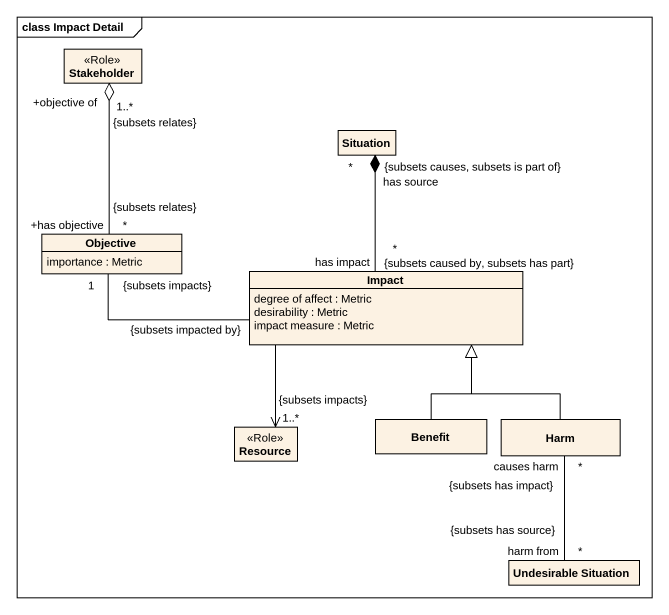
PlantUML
@startuml
mainframe class Impact Detail
hide circle
hide empty members
class Stakeholder <<Role>>
class Situation
class Objective {
  importance : Metric
}
class Impact {
  degree of affect : Metric
  desirability : Metric
  impact measure : Metric
}
class Resource <<Role>>
class Benefit
class Harm
class "Undesirable Situation" as Undesirable_Situation
Stakeholder "+objective of\n1..*\n{subsets relates}" o-- "+has objective\n{subsets relates}\n*" Objective
Situation "has source\n{subsets causes, subsets is part of}\n*" *-- "has impact\n{subsets caused by, subsets has part}\n*" Impact
Impact "{subsets impacted by}" -left- "1\n{subsets impacts}" Objective
Impact --> "1..*\n{subsets impacts}" Resource
Benefit -up-|> Impact
Harm -up-|> Impact
Undesirable_Situation "harm from\n{subsets has source}\n*" -up- "causes harm\n{subsets has impact}\n*" Harm
@enduml
